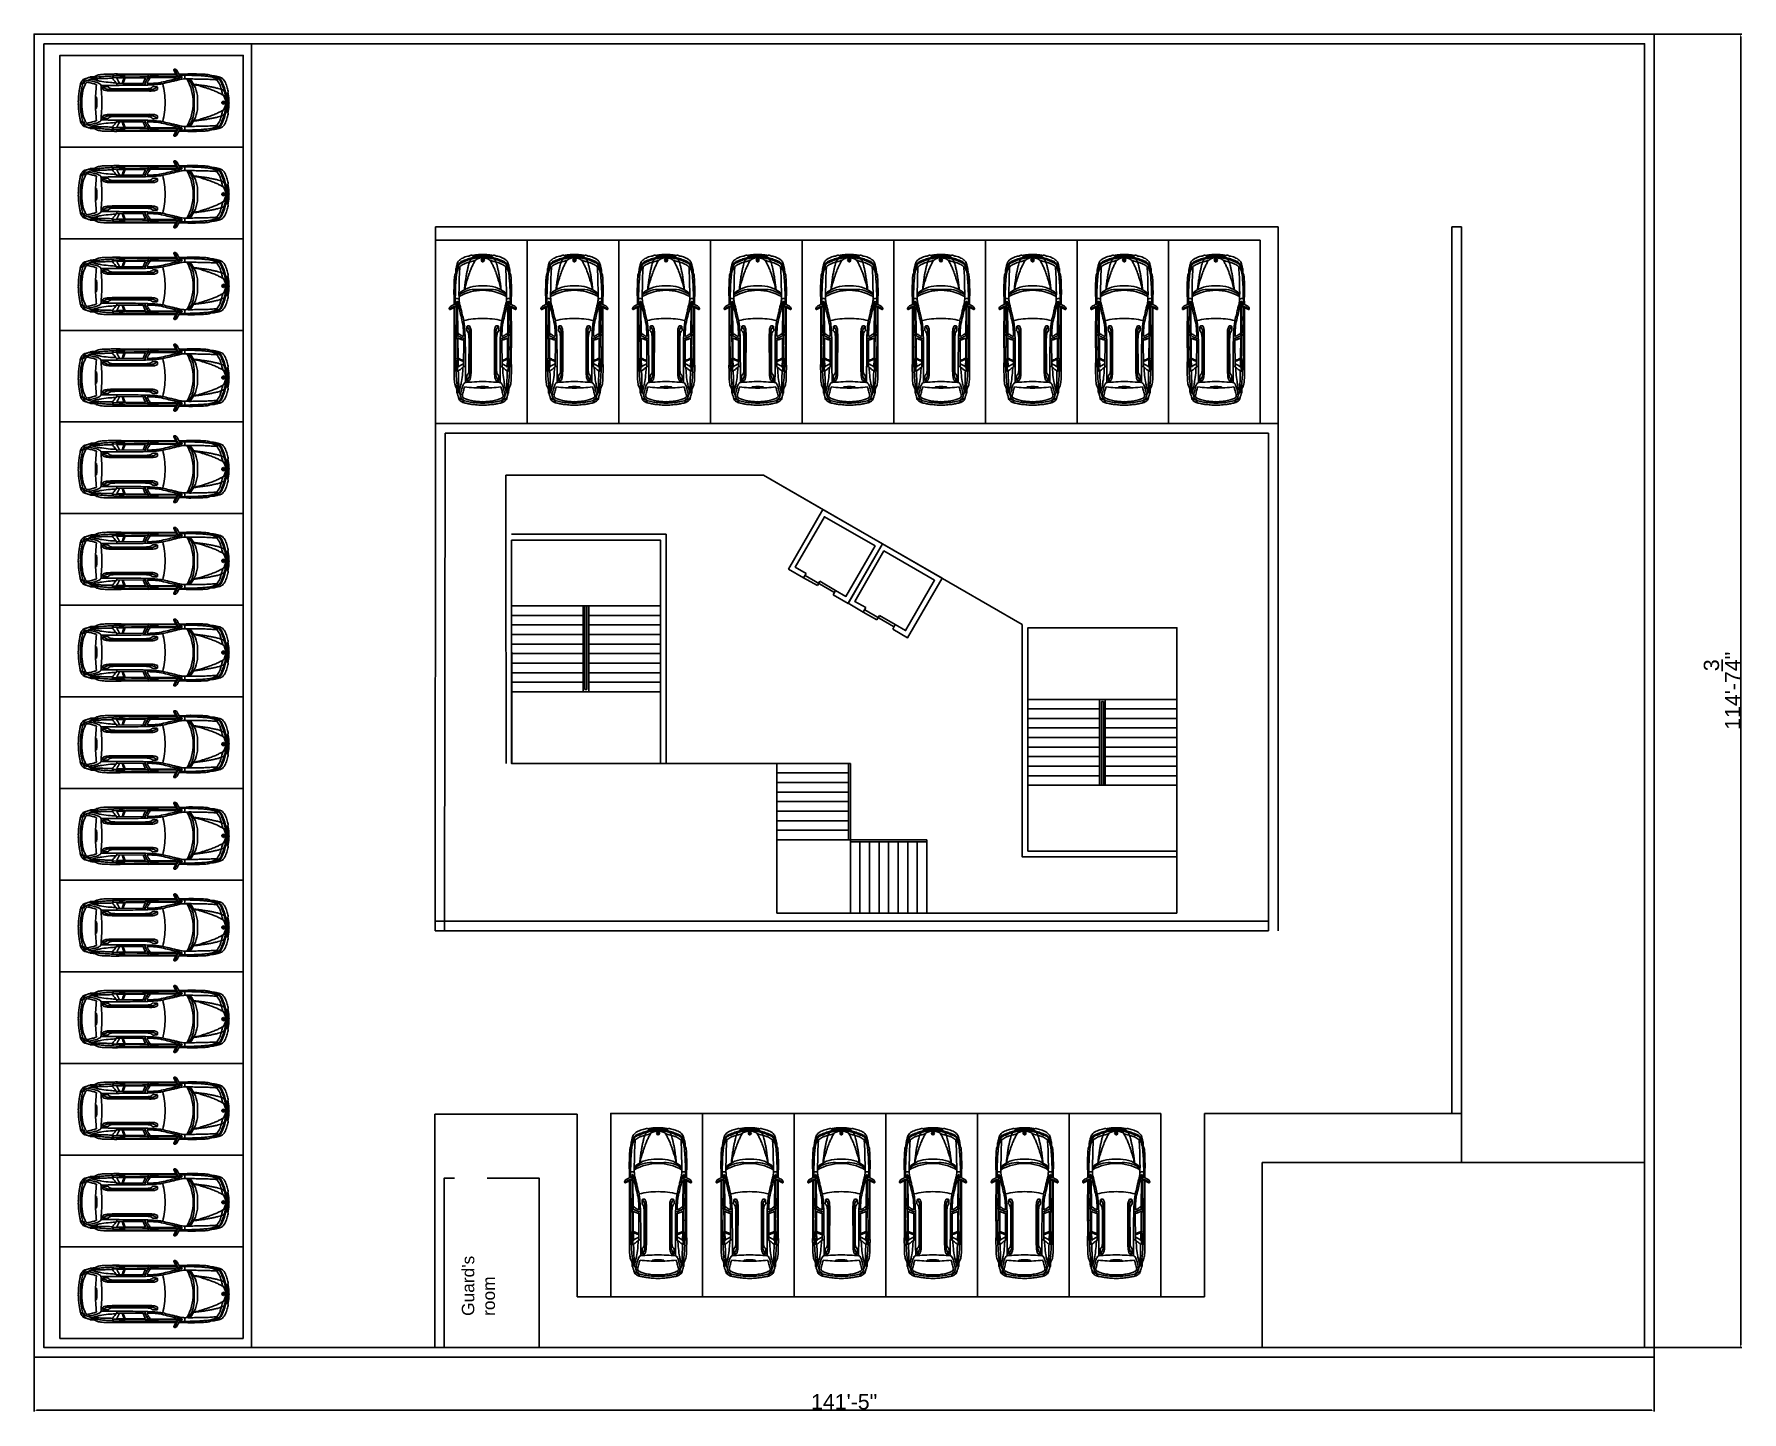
# Model space of a CAD drawing. Header units: millimetres. Extents: x 2433 to 8130, y 439 to 2450.
# Drawn here: x 2433 to 4222, y 879 to 2323 of the extents above; entities that cross this region are included whole.
import ezdxf

# ---------------------------------------------------------------- set-up
doc = ezdxf.new("R2010")
doc.units = ezdxf.units.MM
doc.header["$LTSCALE"] = 100
doc.layers.add('cad-block.com', color=7, linetype='Continuous')
doc.styles.get("Standard").update_dxf_attribs({"font": 'arial.ttf'})
doc.dimstyles.new('dim', dxfattribs={"dimtxt": 16, "dimasz": 2.5, "dimexe": 1.25, "dimexo": 0.625, "dimtad": 1, "dimlunit": 4, "dimtxsty": 'Standard', "dimcen": 2.5, "dimadec": 0, "dimazin": 0, "dimtfac": 1, "dimtmove": 0, "dimatfit": 3, "dimfxl": 1, "dimarcsym": 0})

# ---------------------------------------------------------------- blocks, each defined once
blk = doc.blocks.new('*D2')
at = {"color": 0, "lineweight": -2, "transparency": 16777216}
for p, q in [((2432.7, 936.1), (2432.7, 879.8)), ((4129.8, 936.1), (4129.8, 879.8)), ((2435.2, 881), (4127.3, 881))]:
    blk.add_line(p, q, dxfattribs=at)
at = {"color": 0, "transparency": 16777216}
for points in [[(2435.2, 881.4), (2435.2, 880.6), (2432.7, 881)], [(4127.3, 881.4), (4127.3, 880.6), (4129.8, 881)]]:
    blk.add_solid(points, dxfattribs=at)
at = {"layer": 'Defpoints', "color": 0, "transparency": 16777216}
for p in [(2432.7, 936.7), (4129.8, 936.7), (4129.8, 881)]:
    blk.add_point(p, dxfattribs=at)
at = {"color": 0, "transparency": 16777216, "insert": (3281.2, 889.8), "char_height": 16, "attachment_point": 5}
blk.add_mtext('141\'-5"', dxfattribs=at)
blk = doc.blocks.new('*D3')
at = {"color": 0, "lineweight": -2, "transparency": 16777216}
for p, q in [((4130.4, 2322.6), (4221.6, 2322.6)), ((4220.4, 949.2), (4220.4, 2320.1)), ((4120.4, 946.7), (4221.6, 946.7))]:
    blk.add_line(p, q, dxfattribs=at)
at = {"color": 0, "transparency": 16777216}
for points in [[(4219.9, 2320.1), (4220.8, 2320.1), (4220.4, 2322.6)], [(4219.9, 949.2), (4220.8, 949.2), (4220.4, 946.7)]]:
    blk.add_solid(points, dxfattribs=at)
at = {"layer": 'Defpoints', "color": 0, "transparency": 16777216}
for p in [(4129.8, 2322.6), (4220.4, 2322.6), (4119.8, 946.7)]:
    blk.add_point(p, dxfattribs=at)
at = {"color": 0, "transparency": 16777216, "insert": (4200.9, 1634.7), "char_height": 16, "attachment_point": 5, "rotation": 90}
blk.add_mtext('114\'-7{\\H1x;\\S3/4;}"', dxfattribs=at)
blk = doc.blocks.new('A$C37D034A9')
for p, q in [((1303, 1870), (1510, 1871)), ((1333, 1841), (1499, 1842)), ((1533, 1782), (1647, 2021)), ((1562, 1788), (1667, 2000)), ((1566, 1795), (2446, 1790)), ((1595, 1854), (2145, 1850)), ((1632, 1724), (1596, 1795)), ((1604, 1871), (2421, 1875)), ((2377, 1764), (1609, 1770)), ((2129, 1840), (2382, 1837)), ((2374, 1848), (2422, 1848)), ((2377, 1764), (2450, 1763)), ((2421, 1875), (3234, 1871)), ((2422, 1848), (3133, 1841)), ((2525, 1762), (3133, 1759)), ((2583, 1587), (3400, 1593)), ((3158, 1831), (3480, 1822)), ((3168, 1758), (3400, 1751)), ((77, 1306), (97, 1306)), ((97, 1306), (101, 1337)), ((125, 1030), (169, 1061)), ((169, 1061), (220, 1028)), ((169, 1061), (169, 1025)), ((952, 1011), (952, 1141)), ((1057, 1011), (1057, 1186)), ((2406, 1363), (3533, 1364)), ((2459, 1400), (3499, 1399)), ((2540, 1426), (3453, 1428)), ((77, 715), (97, 715)), ((97, 715), (101, 685)), ((124, 1011), (125, 1030)), ((124, 1011), (125, 992)), ((125, 992), (169, 961)), ((143, 1011), (169, 1025)), ((143, 1011), (169, 997)), ((169, 1025), (195, 1011)), ((169, 997), (195, 1011)), ((169, 961), (169, 997)), ((169, 961), (220, 994)), ((220, 1028), (220, 1011)), ((220, 994), (220, 1011)), ((952, 1011), (952, 881)), ((1057, 1011), (1057, 836)), ((2406, 659), (3533, 657)), ((2459, 621), (3499, 623)), ((2540, 596), (3453, 594)), ((1303, 152), (1510, 151)), ((1333, 181), (1499, 180)), ((1533, 240), (1647, 0)), ((1562, 234), (1667, 22)), ((1566, 226), (2446, 231)), ((1595, 168), (2145, 172)), ((1632, 298), (1596, 227)), ((1604, 150), (2421, 146)), ((2377, 258), (1609, 252)), ((2129, 182), (2382, 185)), ((2374, 174), (2422, 174)), ((2377, 258), (2450, 258)), ((2421, 146), (3234, 150)), ((2422, 174), (3133, 180)), ((2525, 260), (3133, 263)), ((2583, 435), (3400, 429)), ((3158, 190), (3480, 200)), ((3168, 264), (3400, 271))]:
    blk.add_line(p, q)
for centre, radius, start, end in [((1821, 1134), 869, 136.7103, 179.544), ((1853, 1236), 798, 141.8793, 183.6145), ((2544, 1010), 1461, 150.6046, 179.9785), ((4391, 1013), 2458, 166.5548, 180.0479), ((2250, 1967), 145, 241.6509, 297.1538), ((3251, 1930), 117, 238.4977, 298.2021), ((-73, 1012), 4110, 359.9892, 7.6133), ((1821, 887), 869, 180.456, 223.2897), ((1853, 786), 798, 176.3855, 218.1207), ((2544, 1011), 1461, 180.0215, 209.3954), ((4391, 1009), 2458, 179.9521, 193.4452), ((-73, 1010), 4110, 352.3867, 0.0108), ((2250, 55), 145, 62.8462, 118.3491), ((3251, 91), 117, 61.7979, 121.5023)]:
    blk.add_arc(centre, radius, start, end)
for points in [[(0, 1011), (5, 1127), (21, 1247), (32, 1305), (33, 1321), (24, 1333), (36, 1388), (54, 1464), (77, 1541), (108, 1616), (149, 1686), (201, 1744), (255, 1773), (362, 1801), (477, 1826), (556, 1828)], [(101, 1337), (123, 1418), (151, 1493), (175, 1558), (217, 1652), (239, 1691), (260, 1716), (291, 1741), (333, 1763), (393, 1782), (486, 1807), (525, 1808)], [(101, 1337), (145, 1369), (196, 1395), (248, 1415), (327, 1442), (430, 1465), (531, 1488), (646, 1509), (789, 1532), (952, 1553), (1066, 1565)], [(107, 1011), (113, 1112), (134, 1166), (170, 1227), (188, 1243), (246, 1274), (342, 1323), (459, 1374), (600, 1427), (692, 1457), (798, 1490), (880, 1516), (968, 1538), (1066, 1565)], [(142, 1367), (173, 1473), (212, 1562), (252, 1656), (267, 1680), (294, 1710), (325, 1733), (362, 1752), (416, 1767), (506, 1783)], [(172, 1228), (195, 1281), (216, 1348), (235, 1428), (255, 1496), (290, 1580), (324, 1641), (370, 1704), (416, 1740), (488, 1777), (522, 1788), (620, 1806), (723, 1814), (845, 1825), (990, 1832), (1121, 1837), (1333, 1841)], [(369, 1703), (538, 1712), (716, 1722), (898, 1723), (1089, 1728), (1188, 1730), (1226, 1728), (1341, 1728), (1415, 1724), (1555, 1692), (1672, 1664), (1812, 1631), (2001, 1584)], [(1352, 1727), (1342, 1750), (1335, 1772), (1331, 1802), (1332, 1829), (1333, 1841), (1333, 1870)], [(1501, 1799), (1450, 1797), (1425, 1795), (1414, 1786), (1442, 1768), (1516, 1749), (1661, 1718), (1867, 1668), (2094, 1614), (2123, 1608), (2235, 1599), (2328, 1593), (2431, 1590), (2478, 1589)], [(2001, 1584), (2149, 1565), (2242, 1556), (2382, 1547), (2662, 1538), (2990, 1536), (3868, 1534)], [(2129, 1840), (2160, 1857), (2205, 1866), (2323, 1864), (2356, 1858), (2369, 1853), (2382, 1837)], [(2478, 1589), (2467, 1628), (2457, 1648), (2438, 1676), (2405, 1726), (2377, 1764)], [(2540, 1541), (2537, 1580), (2530, 1607), (2517, 1648), (2494, 1697), (2459, 1750), (2449, 1765), (2446, 1790), (2431, 1828), (2405, 1875)], [(2446, 1790), (3111, 1780), (3525, 1772)], [(2583, 1587), (2583, 1617), (2575, 1649), (2560, 1686), (2548, 1714), (2525, 1762)], [(3133, 1841), (3175, 1856), (3237, 1860), (3329, 1858), (3376, 1849), (3400, 1836), (3415, 1824)], [(3133, 1841), (3139, 1836), (3148, 1833), (3158, 1831)], [(3191, 1591), (3192, 1623), (3182, 1652), (3159, 1707), (3133, 1759)], [(3221, 1592), (3223, 1614), (3219, 1632), (3207, 1663), (3168, 1758)], [(3234, 1871), (3367, 1877), (3478, 1877), (3649, 1874), (3831, 1867), (3907, 1856), (3975, 1839), (4011, 1823), (4039, 1809), (4063, 1800), (4141, 1794), (4176, 1791), (4203, 1781), (4206, 1772)], [(3400, 1751), (3370, 1708), (3351, 1673), (3330, 1636), (3313, 1592)], [(3380, 1535), (3385, 1564), (3400, 1593), (3427, 1631), (3474, 1684), (3502, 1721), (3519, 1746), (3525, 1772), (3520, 1792), (3501, 1809), (3480, 1822)], [(3412, 1611), (3586, 1621), (3845, 1653), (3978, 1678), (4162, 1721)], [(3480, 1822), (3657, 1812), (3818, 1800), (3980, 1782), (4142, 1767)], [(4380, 1599), (4372, 1619), (4359, 1640), (4330, 1666), (4301, 1677), (4277, 1680), (4226, 1677), (4058, 1642), (3942, 1604), (3896, 1575), (3876, 1557), (3866, 1522), (3859, 1410), (3845, 1118), (3845, 1011)], [(4001, 1556), (4088, 1584), (4229, 1620), (4268, 1628), (4315, 1615), (4349, 1562), (4392, 1442), (4430, 1267), (4449, 1108), (4449, 1011)], [(4034, 1734), (4070, 1751), (4126, 1762), (4172, 1770), (4206, 1772), (4234, 1772), (4261, 1761), (4353, 1736), (4404, 1711), (4430, 1682), (4458, 1643), (4485, 1576), (4511, 1448), (4531, 1340), (4539, 1255), (4548, 1180), (4553, 1077), (4553, 1011)], [(4319, 1744), (4375, 1679), (4413, 1588), (4452, 1426), (4478, 1274), (4492, 1011)], [(4488, 1565), (4460, 1578), (4443, 1591), (4435, 1599), (4409, 1600), (4380, 1599)], [(42, 1011), (41, 1079), (50, 1171), (61, 1221), (71, 1274), (77, 1306)], [(59, 1011), (60, 1104), (64, 1161), (75, 1226), (97, 1306)], [(75, 1011), (80, 1139), (95, 1249), (121, 1352)], [(93, 1011), (98, 1142), (112, 1234), (127, 1301), (142, 1367)], [(2298, 1495), (2227, 1493), (2188, 1490), (2170, 1486), (2162, 1472), (2158, 1444), (2159, 1409)], [(2159, 1409), (2206, 1389), (2256, 1371), (2328, 1364), (2406, 1363)], [(2170, 1486), (2208, 1457), (2258, 1429), (2309, 1413), (2355, 1405), (2392, 1400), (2459, 1400)], [(2298, 1495), (2363, 1453), (2431, 1436), (2540, 1426)], [(3453, 1428), (3553, 1433), (3585, 1438), (3623, 1460), (3667, 1494)], [(3499, 1399), (3610, 1403), (3658, 1410), (3700, 1424), (3748, 1448), (3789, 1478), (3805, 1496)], [(3533, 1364), (3632, 1368), (3705, 1377), (3747, 1386), (3788, 1402), (3808, 1411)], [(3667, 1494), (3723, 1496), (3779, 1498), (3805, 1496), (3810, 1452), (3808, 1411)], [(3994, 1011), (3994, 1069), (4003, 1165), (4007, 1181), (4034, 1182)], [(0, 1011), (5, 895), (21, 775), (32, 717), (33, 701), (24, 689), (36, 634), (54, 558), (77, 481), (108, 406), (149, 336), (201, 278), (255, 249), (362, 221), (477, 196), (556, 193)], [(42, 1011), (41, 943), (50, 850), (61, 800), (71, 748), (77, 715)], [(59, 1011), (60, 918), (64, 860), (75, 796), (97, 715)], [(75, 1011), (80, 883), (95, 773), (121, 670)], [(93, 1011), (98, 880), (112, 788), (127, 721), (142, 655)], [(101, 685), (123, 603), (151, 529), (175, 464), (217, 370), (239, 330), (260, 305), (291, 280), (333, 259), (393, 239), (486, 215), (525, 213)], [(101, 685), (145, 653), (196, 627), (248, 607), (327, 580), (430, 557), (531, 534), (646, 513), (789, 490), (952, 469), (1066, 457)], [(107, 1011), (113, 910), (134, 856), (170, 795), (188, 778), (246, 748), (342, 699), (459, 648), (600, 595), (692, 565), (798, 531), (880, 506), (968, 484), (1066, 457)], [(142, 655), (173, 549), (212, 459), (252, 366), (267, 342), (294, 311), (325, 289), (362, 270), (416, 255), (506, 239)], [(172, 793), (195, 741), (216, 674), (235, 594), (255, 525), (290, 441), (324, 381), (370, 318), (416, 282), (488, 245), (522, 234), (620, 216), (723, 207), (845, 196), (990, 190), (1121, 185), (1333, 181)], [(2298, 526), (2227, 528), (2188, 531), (2170, 535), (2162, 550), (2158, 578), (2159, 613)], [(2159, 613), (2206, 633), (2256, 651), (2328, 658), (2406, 659)], [(2170, 535), (2208, 564), (2258, 592), (2309, 609), (2355, 617), (2392, 621), (2459, 621)], [(2298, 526), (2363, 569), (2431, 586), (2540, 596)], [(3453, 594), (3553, 589), (3585, 583), (3623, 561), (3667, 527)], [(3499, 623), (3610, 619), (3658, 612), (3700, 598), (3748, 573), (3789, 544), (3805, 526)], [(3533, 657), (3632, 654), (3705, 645), (3747, 635), (3788, 620), (3808, 610)], [(3667, 527), (3723, 526), (3779, 524), (3805, 526), (3810, 570), (3808, 610)], [(4380, 423), (4372, 403), (4359, 382), (4330, 356), (4301, 345), (4277, 341), (4226, 345), (4058, 380), (3942, 418), (3896, 447), (3876, 464), (3866, 500), (3859, 612), (3845, 903), (3845, 1011)], [(3994, 1011), (3994, 953), (4003, 857), (4007, 840), (4034, 839)], [(4001, 465), (4088, 437), (4229, 402), (4268, 394), (4315, 407), (4349, 460), (4392, 580), (4430, 754), (4449, 914), (4449, 1011)], [(4034, 288), (4070, 270), (4126, 259), (4172, 252), (4206, 250), (4234, 249), (4261, 261), (4353, 286), (4404, 311), (4430, 339), (4458, 378), (4485, 445), (4511, 574), (4531, 682), (4539, 767), (4548, 841), (4553, 944), (4553, 1011)], [(4319, 278), (4375, 343), (4413, 434), (4452, 595), (4478, 748), (4492, 1011)], [(369, 319), (538, 310), (716, 300), (898, 299), (1089, 294), (1188, 292), (1226, 293), (1341, 294), (1415, 298), (1555, 329), (1672, 357), (1812, 391), (2001, 437)], [(1352, 294), (1342, 272), (1335, 249), (1331, 219), (1332, 193), (1333, 181), (1333, 152)], [(1501, 222), (1450, 224), (1425, 226), (1414, 236), (1442, 253), (1516, 273), (1661, 304), (1867, 354), (2094, 407), (2123, 414), (2235, 422), (2328, 429), (2431, 432), (2478, 433)], [(2001, 437), (2149, 457), (2242, 465), (2382, 474), (2662, 483), (2990, 486), (3868, 488)], [(2129, 182), (2160, 164), (2205, 156), (2323, 157), (2356, 163), (2369, 169), (2382, 185)], [(2478, 433), (2467, 394), (2457, 374), (2438, 346), (2405, 295), (2377, 258)], [(2540, 481), (2537, 442), (2530, 415), (2517, 373), (2494, 325), (2459, 271), (2449, 257), (2446, 231), (2431, 193), (2405, 146)], [(2446, 231), (3111, 242), (3525, 249)], [(2583, 435), (2583, 405), (2575, 372), (2560, 336), (2548, 308), (2525, 260)], [(3191, 430), (3192, 398), (3182, 369), (3159, 315), (3133, 263)], [(3133, 180), (3175, 166), (3237, 161), (3329, 164), (3376, 173), (3400, 185), (3415, 198)], [(3133, 180), (3139, 186), (3148, 189), (3158, 190)], [(3221, 430), (3223, 407), (3219, 390), (3207, 358), (3168, 264)], [(3234, 150), (3367, 144), (3478, 145), (3649, 148), (3831, 155), (3907, 166), (3975, 183), (4011, 199), (4039, 213), (4063, 222), (4141, 227), (4176, 230), (4203, 241), (4206, 250)], [(3400, 271), (3370, 314), (3351, 349), (3330, 386), (3313, 429)], [(3380, 486), (3385, 457), (3400, 429), (3427, 391), (3474, 338), (3502, 301), (3519, 276), (3525, 249), (3520, 230), (3501, 213), (3480, 200)], [(3412, 411), (3586, 401), (3845, 369), (3978, 343), (4162, 301)], [(3480, 200), (3657, 210), (3818, 221), (3980, 239), (4142, 255)], [(4488, 457), (4460, 443), (4443, 431), (4435, 423), (4409, 422), (4380, 423)]]:
    blk.add_spline(points, degree=3)
for points, knots in [([(506, 1783), (512, 1792), (524, 1812), (559, 1829), (601, 1856), (688, 1866), (802, 1872), (932, 1876), (1053, 1879), (1152, 1881), (1229, 1881), (1272, 1875), (1296, 1872), (1303, 1870)], [0, 0, 0, 0, 0.0326993, 0.0711104, 0.1154542, 0.1883548, 0.3342533, 0.4716751, 0.5906313, 0.709353, 0.7812775, 0.8251283, 0.8483376, 0.8483376, 0.8483376, 0.8483376]), ([(1527, 1784), (1518, 1785), (1503, 1789), (1494, 1821), (1503, 1863), (1531, 1908), (1554, 1955), (1577, 1993), (1609, 2018), (1640, 2024), (1666, 2018), (1667, 2005), (1667, 2000)], [0, 0, 0, 0, 0.0238674, 0.0459576, 0.0928721, 0.1559652, 0.2092168, 0.2528802, 0.29396, 0.3295755, 0.3493177, 0.3652101, 0.3652101, 0.3652101, 0.3652101]), ([(1562, 1788), (1559, 1785), (1548, 1777), (1535, 1781), (1527, 1784)], [0.60973338, 0.60973338, 0.60973338, 0.60973338, 0.62203277, 0.64851229, 0.64851229, 0.64851229, 0.64851229]), ([(3520, 1748), (3581, 1747), (3691, 1746), (3850, 1741), (3998, 1734), (4129, 1733), (4218, 1706), (4256, 1686), (4267, 1680)], [0, 0, 0, 0, 0.1893068, 0.338908, 0.4944806, 0.646686, 0.7418914, 0.7794792, 0.7794792, 0.7794792, 0.7794792]), ([(506, 239), (512, 229), (524, 210), (559, 193), (601, 166), (688, 156), (802, 149), (932, 145), (1053, 143), (1152, 140), (1229, 141), (1272, 147), (1296, 150), (1303, 152)], [0, 0, 0, 0, 0.0326993, 0.0711104, 0.1154542, 0.1883548, 0.3342533, 0.4716751, 0.5906313, 0.709353, 0.7812775, 0.8251283, 0.8483376, 0.8483376, 0.8483376, 0.8483376]), ([(1527, 238), (1518, 236), (1503, 233), (1494, 201), (1503, 159), (1531, 113), (1554, 67), (1577, 29), (1609, 3), (1640, -2), (1666, 4), (1667, 16), (1667, 22)], [0, 0, 0, 0, 0.0238674, 0.0459576, 0.0928721, 0.1559652, 0.2092168, 0.2528802, 0.29396, 0.3295755, 0.3493177, 0.3652101, 0.3652101, 0.3652101, 0.3652101]), ([(1562, 234), (1559, 237), (1548, 244), (1535, 241), (1527, 238)], [0.60973338, 0.60973338, 0.60973338, 0.60973338, 0.62203277, 0.64851229, 0.64851229, 0.64851229, 0.64851229]), ([(3520, 273), (3581, 274), (3691, 276), (3850, 281), (3998, 288), (4129, 289), (4218, 316), (4256, 336), (4267, 341)], [0, 0, 0, 0, 0.1893068, 0.338908, 0.4944806, 0.646686, 0.7418914, 0.7794792, 0.7794792, 0.7794792, 0.7794792])]:
    blk.add_open_spline(points, degree=3, knots=knots)

msp = doc.modelspace()

# ---------------------------------------------------------------- linework, layer by layer
for p, q in [((2660.306, 2106.74), (2660.306, 2312.617)), ((2660.306, 2312.617), (2660.306, 2120.617)), ((2853.15, 1914.74), (2853.15, 2120.617)), ((2853.15, 2120.617), (3735.785, 2120.617)), ((3735.785, 1914.74), (3735.785, 2120.617)), ((3917.785, 2120.617), (3927.785, 2120.617)), ((3917.785, 2111.56), (3917.785, 2120.617)), ((3917.785, 1914.74), (3917.785, 2111.56)), ((3927.785, 1906.749), (3927.785, 2120.617)), ((2660.306, 947.533), (2660.306, 2106.74)), ((3237.15, 2106.74), (3237.15, 1914.74)), ((3621.15, 2106.74), (3621.15, 1914.74)), ((4119.785, 2106.74), (4119.785, 1146.74)), ((4119.785, 1138.749), (4119.785, 2098.749)), ((2852.687, 1383.334), (2853.15, 1914.74)), ((3735.785, 1914.74), (2853.15, 1914.74)), ((3664.186, 1914.74), (3735.785, 1914.74)), ((3735.785, 1914.74), (3735.785, 1383.334)), ((3917.785, 1914.74), (3917.785, 1191.334)), ((2862.687, 1383.334), (2863.141, 1904.74)), ((3725.785, 1904.74), (2863.141, 1904.74)), ((3725.785, 1904.74), (3725.785, 1383.334)), ((3927.785, 1140.499), (3927.785, 1906.749)), ((3927.785, 1906.749), (3927.785, 1140.499)), ((3196.691, 1860.711), (2926.691, 1860.711)), ((2926.691, 1798.635), (2926.691, 1860.711)), ((3196.691, 1860.711), (3467.785, 1704.014)), ((3196.691, 1860.711), (3259.004, 1824.64)), ((2926.691, 1792.626), (2926.691, 1798.635)), ((2926.691, 1792.626), (2927.012, 1558.626)), ((2932.691, 1792.635), (2932.691, 1678.635)), ((2938.691, 1792.635), (2932.691, 1792.635)), ((2932.691, 1792.635), (2933.012, 1558.635)), ((3230.005, 1764.329), (3241.433, 1757.732)), ((3241.433, 1757.732), (3238.798, 1753.168)), ((3253.22, 1744.841), (3238.798, 1753.168)), ((3240.437, 1755.454), (3270.481, 1738.108)), ((3255.855, 1749.405), (3253.22, 1744.841)), ((3255.855, 1749.405), (3272.287, 1739.918)), ((3269.652, 1735.354), (3272.287, 1739.918)), ((3272.287, 1739.918), (3269.652, 1735.354)), ((3013.691, 1723.635), (3007.691, 1723.635)), ((3007.691, 1723.635), (3007.691, 1633.635)), ((3007.691, 1723.635), (3009.691, 1723.635)), ((3009.691, 1723.635), (3009.691, 1635.935)), ((3011.691, 1635.935), (3011.691, 1723.635)), ((3088.691, 1723.635), (3013.691, 1723.635)), ((3013.691, 1723.635), (3013.691, 1633.635)), ((3088.691, 1729.635), (3088.691, 1713.635)), ((3088.691, 1558.635), (3088.691, 1723.635)), ((3094.691, 1558.635), (3094.691, 1723.635)), ((3292.401, 1728.402), (3303.828, 1721.804)), ((3303.828, 1721.804), (3301.193, 1717.24)), ((3302.833, 1719.526), (3332.877, 1702.18)), ((3007.691, 1713.635), (2932.691, 1713.635)), ((3007.691, 1703.635), (2932.691, 1703.635)), ((3088.691, 1713.635), (3013.691, 1713.635)), ((3088.691, 1703.635), (3013.691, 1703.635)), ((3315.615, 1708.913), (3301.193, 1717.24)), ((3318.25, 1713.477), (3315.615, 1708.913)), ((3318.25, 1713.477), (3334.682, 1703.991)), ((3332.047, 1699.427), (3334.682, 1703.991)), ((3334.682, 1703.991), (3332.047, 1699.427)), ((3467.785, 1700.546), (3467.785, 1704.014)), ((3467.785, 1700.546), (3467.785, 1535.731)), ((3473.785, 1700.731), (3629.785, 1700.731)), ((3473.785, 1700.731), (3523.464, 1700.731)), ((3473.785, 1700.731), (3629.759, 1700.731)), ((3473.785, 1700.731), (3523.464, 1700.731)), ((3473.785, 1700.546), (3473.785, 1535.731)), ((3629.464, 1700.731), (3485.464, 1700.731)), ((3007.691, 1693.635), (2932.691, 1693.635)), ((3007.691, 1683.635), (2932.691, 1683.635)), ((3088.691, 1693.635), (3013.691, 1693.635)), ((3088.691, 1683.635), (3013.691, 1683.635)), ((3007.691, 1673.635), (2932.691, 1673.635)), ((3088.691, 1673.635), (3013.691, 1673.635)), ((3007.691, 1663.635), (2932.691, 1663.635)), ((2932.691, 1653.635), (3007.691, 1653.635)), ((3088.691, 1663.635), (3013.691, 1663.635)), ((3013.691, 1653.635), (3088.691, 1653.635)), ((3007.691, 1643.635), (2932.691, 1643.635)), ((3088.691, 1633.635), (2932.691, 1633.635)), ((3009.691, 1635.935), (3011.691, 1635.935)), ((3088.691, 1643.635), (3013.691, 1643.635)), ((3473.785, 1625.731), (3629.785, 1625.731)), ((3473.785, 1615.731), (3548.785, 1615.731)), ((3548.785, 1535.731), (3548.785, 1625.731)), ((3552.785, 1623.431), (3550.785, 1623.431)), ((3550.785, 1623.431), (3550.785, 1535.731)), ((3552.785, 1535.731), (3552.785, 1623.431)), ((3554.785, 1535.731), (3554.785, 1625.731)), ((3554.785, 1615.731), (3629.785, 1615.731)), ((3548.785, 1605.731), (3473.785, 1605.731)), ((3473.785, 1595.731), (3548.785, 1595.731)), ((3629.785, 1605.731), (3554.785, 1605.731)), ((3554.785, 1595.731), (3629.785, 1595.731)), ((3473.785, 1585.731), (3548.785, 1585.731)), ((3473.785, 1575.731), (3548.785, 1575.731)), ((3554.785, 1585.731), (3629.785, 1585.731)), ((3554.785, 1575.731), (3629.785, 1575.731)), ((3629.785, 1466.731), (3629.785, 1580.731)), ((3089.012, 1558.635), (2932.717, 1558.635)), ((2933.012, 1558.635), (3077.012, 1558.635)), ((3089.012, 1558.635), (3039.012, 1558.635)), ((3089.012, 1558.635), (3039.012, 1558.635)), ((3088.691, 1558.635), (3101.798, 1558.635)), ((3101.798, 1558.635), (3210.785, 1558.635)), ((3128.952, 1558.635), (3210.785, 1558.635)), ((3210.785, 1558.635), (3210.785, 1468.635)), ((3210.785, 1558.635), (3285.785, 1558.635)), ((3210.785, 1558.635), (3210.785, 1468.635)), ((3285.785, 1558.635), (3285.785, 1478.635)), ((3285.785, 1558.635), (3287.785, 1558.635)), ((3287.785, 1478.635), (3287.785, 1558.635)), ((3473.785, 1565.731), (3548.785, 1565.731)), ((3554.785, 1565.731), (3629.785, 1565.731)), ((3210.785, 1548.635), (3285.785, 1548.635)), ((3210.785, 1538.635), (3285.785, 1538.635)), ((3473.785, 1555.731), (3548.785, 1555.731)), ((3473.785, 1545.731), (3548.785, 1545.731)), ((3554.785, 1555.731), (3629.785, 1555.731)), ((3554.785, 1545.731), (3629.785, 1545.731)), ((3210.785, 1528.635), (3285.785, 1528.635)), ((3473.785, 1535.731), (3548.785, 1535.731)), ((3548.785, 1535.731), (3554.785, 1535.731)), ((3554.785, 1535.731), (3552.785, 1535.731)), ((3210.785, 1518.635), (3285.785, 1518.635)), ((3210.785, 1508.635), (3285.785, 1508.635)), ((3210.785, 1498.635), (3285.785, 1498.635)), ((3285.785, 1488.635), (3210.785, 1488.635)), ((3210.785, 1478.635), (3285.785, 1478.635)), ((3210.785, 1468.635), (3210.785, 1401.635)), ((3285.785, 1478.635), (3287.785, 1478.635)), ((3287.785, 1478.635), (3367.785, 1478.635)), ((3287.785, 1476.635), (3287.785, 1478.635)), ((3367.785, 1476.635), (3287.785, 1476.635)), ((3287.785, 1401.635), (3287.785, 1476.635)), ((3297.785, 1476.635), (3297.785, 1401.635)), ((3307.785, 1401.635), (3307.785, 1476.635)), ((3317.785, 1401.635), (3317.785, 1476.635)), ((3327.785, 1401.635), (3327.785, 1476.635)), ((3337.785, 1401.635), (3337.785, 1476.635)), ((3347.785, 1401.635), (3347.785, 1476.635)), ((3357.785, 1401.635), (3357.785, 1476.635)), ((3367.785, 1476.635), (3367.785, 1478.635)), ((3367.785, 1401.635), (3367.785, 1476.635)), ((3629.785, 1401.635), (3629.785, 1460.731)), ((3285.785, 1401.635), (3210.785, 1401.635)), ((3285.785, 1401.635), (3210.785, 1401.635)), ((3367.785, 1401.635), (3210.785, 1401.635)), ((3285.785, 1401.635), (3295.785, 1401.635)), ((3375.785, 1401.635), (3285.785, 1401.635)), ((3285.785, 1401.635), (3295.785, 1401.635)), ((3375.785, 1401.635), (3285.785, 1401.635)), ((3357.785, 1401.635), (3357.785, 1402.428)), ((3375.785, 1401.635), (3629.785, 1401.635)), ((3725.785, 1393.334), (2852.687, 1393.334)), ((3725.785, 1383.334), (2852.687, 1383.334)), ((2852.306, 946.749), (2852.519, 1191.334)), ((2852.519, 1191.334), (2985.649, 1191.334)), ((3001.45, 1191.334), (2985.649, 1191.334)), ((3001.45, 1191.334), (3001.45, 999.894)), ((3612.791, 1191.894), (3612.791, 999.894)), ((3658.577, 1191.894), (3719.236, 1191.894)), ((3658.577, 1191.894), (3658.577, 999.894)), ((3719.236, 1191.894), (3927.785, 1191.894)), ((3082.577, 999.894), (3001.45, 999.894)), ((3082.577, 999.894), (3658.577, 999.894))]:
    msp.add_line(p, q)
for points in [[(2432.691, 1942.635), (2432.691, 2322.617), (2932.691, 2322.617)], [(4119.785, 2002.749), (4119.785, 2098.749)], [(3238.798, 1753.168), (3223.004, 1762.286), (3259.004, 1824.64), (3321.358, 1788.64), (3285.358, 1726.286), (3269.652, 1735.354)], [(3241.433, 1757.732), (3230.005, 1764.329), (3260.48, 1817.114), (3313.617, 1786.435), (3283.142, 1733.651), (3272.287, 1739.918)], [(2432.691, 1418.652), (2432.691, 1798.635)], [(2932.691, 1798.635), (3094.691, 1798.635), (3094.691, 1723.635)], [(2932.691, 1792.635), (2932.691, 1558.635)], [(3088.691, 1723.635), (2932.691, 1723.635), (2932.691, 1792.635)], [(2938.691, 1792.635), (3088.691, 1792.635), (3088.691, 1729.635)], [(3301.193, 1717.24), (3285.4, 1726.359), (3321.4, 1788.712), (3383.753, 1752.712), (3347.753, 1690.359), (3332.047, 1699.427)], [(3303.828, 1721.804), (3292.401, 1728.402), (3322.876, 1781.186), (3376.013, 1750.507), (3345.538, 1697.723), (3334.682, 1703.991)], [(3629.785, 1460.731), (3629.785, 1700.731)], [(3629.785, 1460.731), (3467.785, 1460.731), (3467.785, 1535.731)], [(3629.785, 1466.731), (3473.785, 1466.731), (3473.785, 1535.731)], [(4129.785, 1316.731), (4129.785, 936.749), (3629.785, 936.749)], [(4119.785, 1042.749), (4119.785, 1138.749)], [(3485.785, 936.749), (2985.785, 936.749)]]:
    msp.add_lwpolyline(points)
for points in [[(2432.691, 2322.617), (4129.785, 2322.617), (4129.785, 936.749), (2432.691, 936.749)], [(2442.691, 2312.617), (4119.785, 2312.617), (4119.785, 946.749), (2442.691, 946.749)], [(2651.703, 2204.313), (2459.703, 2204.313), (2459.703, 2300.313), (2651.703, 2300.313)], [(2651.703, 2108.313), (2459.703, 2108.313), (2459.703, 2204.313), (2651.703, 2204.313)], [(2651.703, 2012.313), (2459.703, 2012.313), (2459.703, 2108.313), (2651.703, 2108.313)], [(2949.15, 2106.74), (2949.15, 1914.74), (2853.15, 1914.74), (2853.15, 2106.74)], [(3045.15, 2106.74), (3045.15, 1914.74), (2949.15, 1914.74), (2949.15, 2106.74)], [(3141.15, 2106.74), (3141.15, 1914.74), (3045.15, 1914.74), (3045.15, 2106.74)], [(3237.15, 2106.74), (3237.15, 1914.74), (3141.15, 1914.74), (3141.15, 2106.74)], [(3333.15, 2106.74), (3333.15, 1914.74), (3237.15, 1914.74), (3237.15, 2106.74)], [(3429.15, 2106.74), (3429.15, 1914.74), (3333.15, 1914.74), (3333.15, 2106.74)], [(3525.15, 2106.74), (3525.15, 1914.74), (3429.15, 1914.74), (3429.15, 2106.74)], [(3621.15, 2106.74), (3621.15, 1914.74), (3525.15, 1914.74), (3525.15, 2106.74)], [(3717.15, 2106.74), (3717.15, 1914.74), (3621.15, 1914.74), (3621.15, 2106.74)], [(2651.703, 1916.313), (2459.703, 1916.313), (2459.703, 2012.313), (2651.703, 2012.313)], [(2651.703, 1820.313), (2459.703, 1820.313), (2459.703, 1916.313), (2651.703, 1916.313)], [(2651.703, 1724.313), (2459.703, 1724.313), (2459.703, 1820.313), (2651.703, 1820.313)], [(2651.703, 1628.313), (2459.703, 1628.313), (2459.703, 1724.313), (2651.703, 1724.313)], [(2932.691, 1723.635), (3088.691, 1723.635), (3088.691, 1558.635), (2932.691, 1558.635)], [(3629.785, 1535.731), (3473.785, 1535.731), (3473.785, 1700.731), (3629.785, 1700.731)], [(2651.703, 1532.313), (2459.703, 1532.313), (2459.703, 1628.313), (2651.703, 1628.313)], [(2651.703, 1436.313), (2459.703, 1436.313), (2459.703, 1532.313), (2651.703, 1532.313)], [(2651.703, 1340.313), (2459.703, 1340.313), (2459.703, 1436.313), (2651.703, 1436.313)], [(2651.703, 1244.313), (2459.703, 1244.313), (2459.703, 1340.313), (2651.703, 1340.313)], [(2651.703, 1148.313), (2459.703, 1148.313), (2459.703, 1244.313), (2651.703, 1244.313)], [(3132.791, 1191.894), (3132.791, 999.894), (3036.791, 999.894), (3036.791, 1191.894)], [(3228.791, 1191.894), (3228.791, 999.894), (3132.791, 999.894), (3132.791, 1191.894)], [(3324.791, 1191.894), (3324.791, 999.894), (3228.791, 999.894), (3228.791, 1191.894)], [(3420.791, 1191.894), (3420.791, 999.894), (3324.791, 999.894), (3324.791, 1191.894)], [(3516.791, 1191.894), (3516.791, 999.894), (3420.791, 999.894), (3420.791, 1191.894)], [(3612.791, 1191.894), (3612.791, 999.894), (3516.791, 999.894), (3516.791, 1191.894)], [(2651.703, 1052.313), (2459.703, 1052.313), (2459.703, 1148.313), (2651.703, 1148.313)], [(3719.236, 946.749), (4119.785, 946.749), (4119.785, 1140.499), (3719.236, 1140.499)], [(2651.703, 956.313), (2459.703, 956.313), (2459.703, 1052.313), (2651.703, 1052.313)]]:
    msp.add_lwpolyline(points, close=True)
at = {"linetype": 'Continuous'}
msp.add_lwpolyline([(2907.277, 1124.186), (2961.591, 1124.186), (2961.591, 946.74), (2862.306, 946.74), (2862.306, 1124.186), (2872.874, 1124.186)], dxfattribs=at)

# ---------------------------------------------------------------- block references
at = {"layer": 'cad-block.com', "xscale": 0.03466666666666667, "yscale": 0.03466666666666667, "zscale": 0.03466666666666667}
for p, rotation in [((2636.812, 2285.88), 180), ((2636.812, 2189.88), 180), ((2636.812, 2093.88), 180), ((2867.583, 2091.849), 270), ((2963.583, 2091.849), 270), ((3059.583, 2091.849), 270), ((3155.583, 2091.849), 270), ((3251.583, 2091.849), 270), ((3347.583, 2091.849), 270), ((3443.583, 2091.849), 270), ((3539.583, 2091.849), 270), ((3635.583, 2091.849), 270), ((2636.812, 1997.88), 180), ((2636.812, 1901.88), 180), ((2636.812, 1805.88), 180), ((2636.812, 1709.88), 180), ((2636.812, 1613.88), 180), ((2636.812, 1517.88), 180), ((2636.812, 1421.88), 180), ((2636.812, 1325.88), 180), ((2636.812, 1229.88), 180), ((3051.224, 1177.003), 269.9999999999999), ((3147.224, 1177.003), 269.9999999999999), ((3243.224, 1177.003), 270), ((3339.224, 1177.003), 270), ((3435.224, 1177.003), 270), ((3531.224, 1177.003), 270), ((2636.812, 1133.88), 180), ((2636.812, 1037.88), 180)]:
    msp.add_blockref('A$C37D034A9', p, dxfattribs=dict(at, rotation=rotation))

# ---------------------------------------------------------------- texts
at = {"linetype": 'Continuous', "insert": (2880.745, 979.803), "char_height": 13, "attachment_point": 1, "rotation": 90}
msp.add_mtext_dynamic_manual_height_columns("Guard's room", width=57.60003, gutter_width=12.5, heights=[0], dxfattribs=at)

# ---------------------------------------------------------------- dimensions: what is measured, and where the dimension line sits
dim = msp.add_linear_dim(base=(4220.365, 2322.617), p1=(4119.785, 946.749), p2=(4129.785, 2322.617), angle=90, dimstyle='dim')
dim.commit()
dim.dimension.update_dxf_attribs({"geometry": '*D3', "text_midpoint": (4200.898, 1634.683)})
dim = msp.add_linear_dim(base=(4129.785, 881.024), p1=(2432.691, 936.749), p2=(4129.785, 936.749), dimstyle='dim')
dim.commit()
dim.dimension.update_dxf_attribs({"geometry": '*D2', "text_midpoint": (3281.238, 889.818)})

doc.saveas('drawing.dxf')
